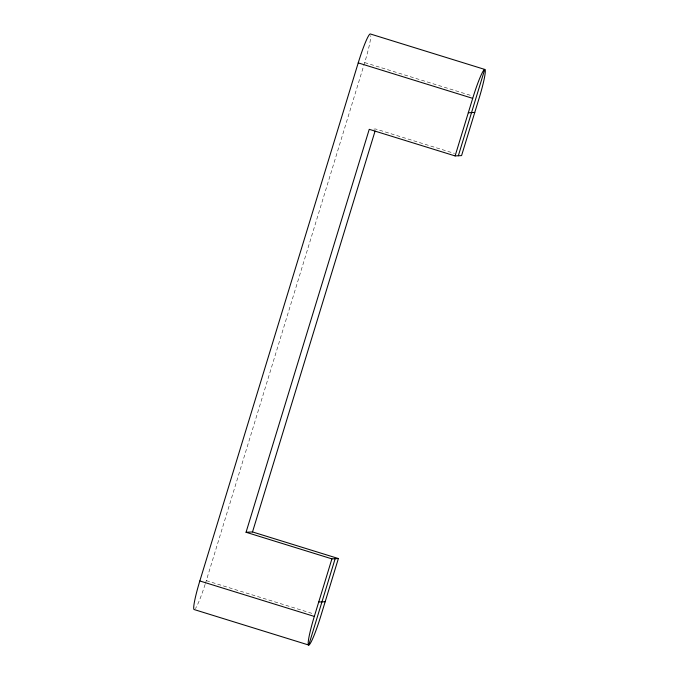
<?xml version="1.0" encoding="UTF-8"?>
<svg xmlns="http://www.w3.org/2000/svg" width="679" height="679" viewBox="0 0 679 679"><rect width="100%" height="100%" fill="white"/><g stroke="black" fill="none" stroke-linecap="round" stroke-linejoin="round"><path stroke-width="0.51" stroke-dasharray="3.4 2.55" d="M205.414 583.456A30.114 3.039 -72.8 0 0 206.297 580.638L363.469 66.542M363.774 65.549L364.682 62.57A30.114 3.039 -72.8 0 0 370.827 35.631M373.857 129.095L375.708 129.002L454.497 153.412M364.682 62.57L472.075 95.841M206.297 580.638L313.69 613.909M205.117 584.398A30.114 3.039 -72.8 0 1 195.399 608.562"/><path stroke-width="1.02" d="M199.83 580.961L358.223 62.892A30.114 3.039 -72.8 0 1 370.25 33.95L484.738 69.419A30.114 3.039 -72.8 0 1 479.17 98.039L461.567 155.601L455.108 155.924L369.24 129.324L246.053 532.268L331.912 558.868L338.38 558.545L320.777 616.108A30.114 3.039 -72.8 0 1 308.75 645.05L194.262 609.581A30.114 3.039 -72.8 0 1 199.83 580.961L314.318 616.43A30.114 3.039 -72.8 0 0 308.75 645.05L335.146 558.707M246.053 532.268L252.512 531.946L375.088 131.03M314.318 616.43L331.912 558.868M455.108 155.924L472.703 98.362A30.114 3.039 -72.8 0 1 484.738 69.419L458.342 155.763M468.306 112.748L474.765 112.434M318.714 602.035L325.182 601.721M358.223 62.892L472.703 98.362M252.512 531.946L338.38 558.545"/></g></svg>
